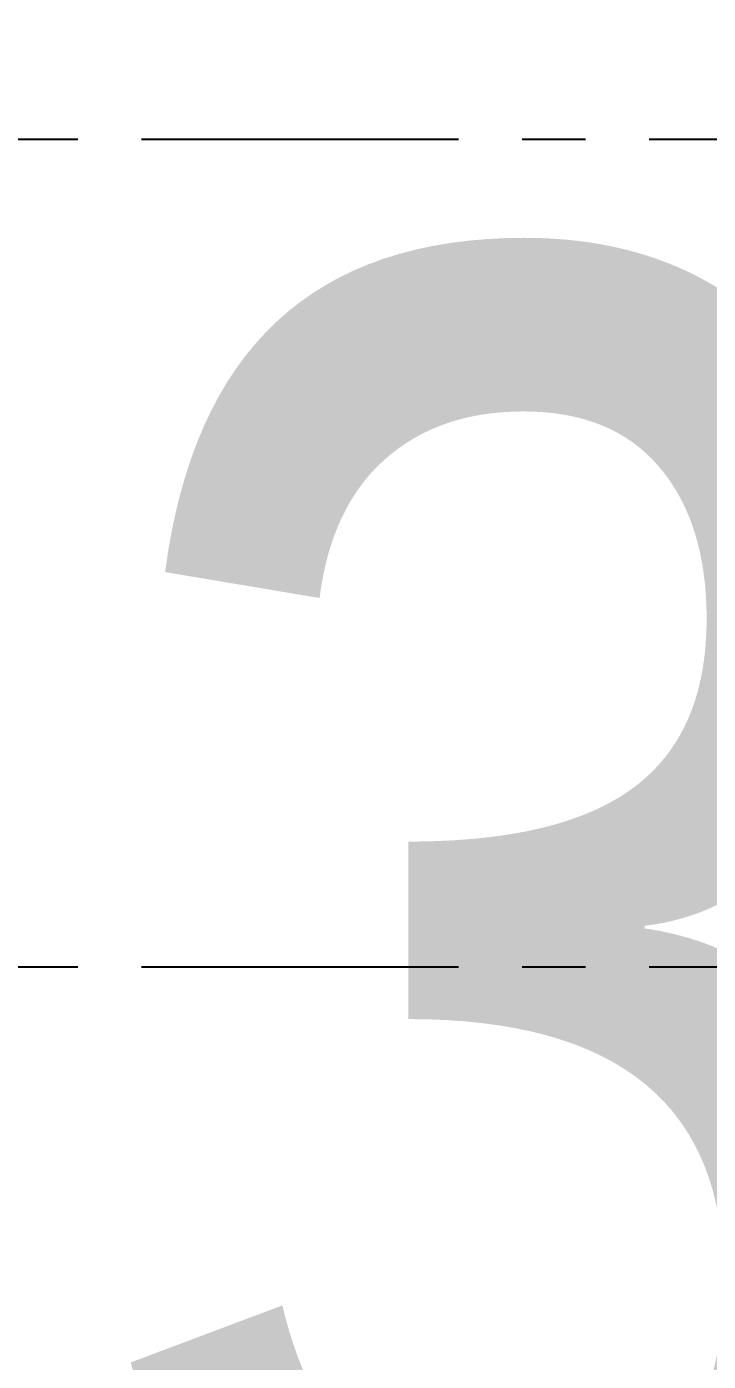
# Model space of a CAD drawing. Header units: millimetres. Extents: x -106726 to 8952771, y -150083 to 686385.
# Drawn here: x -3016 to -330, y 244697 to 249953 of the extents above; entities that cross this region are included whole.
import ezdxf
from ezdxf.enums import TextEntityAlignment as Align

# ---------------------------------------------------------------- set-up
doc = ezdxf.new("R2018")
doc.units = ezdxf.units.MM
doc.linetypes.add('CENTER', pattern=[2, 1.25, -0.25, 0.25, -0.25])
doc.layers.add('АР_Названия помещений', color=124, linetype='Continuous', lineweight=5, plot=False)
doc.layers.add('АР_Номер помещения', color=1, linetype='Continuous', lineweight=25)
doc.styles.add('ISOCPEUR', font='isocpeur.ttf', dxfattribs={"width": 0.7})
doc.styles.get("Standard").update_dxf_attribs({"font": 'arial.ttf'})

# ---------------------------------------------------------------- blocks, each defined once
blk = doc.blocks.new('*U403')
at = {"color": 8, "style": 'ISOCPEUR', "width": 0.7, "flags": 1}
blk.add_attdef('КАТЕГОРИЯ', (-499.2, -2092.2), '', height=250, dxfattribs=at)
at = {"layer": 'АР_Номер помещения', "color": 8, "style": 'ISOCPEUR', "width": 0.7}
blk.add_attdef('НОМЕР_ПОМЕЩЕНИЯ', text='', height=300, dxfattribs=at).set_placement((3702.3, -4015.9), align=Align.MIDDLE_CENTER)
blk = doc.blocks.new('*U391')
at = {"color": 8, "style": 'ISOCPEUR', "width": 0.7, "flags": 1}
blk.add_attdef('КАТЕГОРИЯ', (-499.2, -2092.2), '', height=250, dxfattribs=at)
at = {"layer": 'АР_Номер помещения', "color": 8, "style": 'ISOCPEUR', "width": 0.7}
blk.add_attdef('НОМЕР_ПОМЕЩЕНИЯ', text='', height=300, dxfattribs=at).set_placement((-17855, 1633.5), align=Align.MIDDLE_CENTER)

msp = doc.modelspace()

# ---------------------------------------------------------------- linework, layer by layer
at = {"linetype": 'CENTER', "ltscale": 1000}
for p, q in [((-12563.8, 249510), (71033.4, 249510)), ((-12563.8, 246250), (71033.4, 246250))]:
    msp.add_line(p, q, dxfattribs=at)

# ---------------------------------------------------------------- block references
ref = msp.add_blockref('*U391', (27575, 305457.4))
lines = msp.add_mtext('\\W0.8000;Многофункциональный информационный библиотечный центр с зоной для индивидуальных занятий', dxfattribs={"layer": 'АР_Названия помещений', "color": 8, "insert": (-2789.5, 310617.3), "char_height": 7190.015, "width": 926.94, "attachment_point": 1})
ref.add_attrib('ИМЯ_ПОМЕЩЕНИЯ', '', (-2789.5, 310617.3), dxfattribs={"flags": 104}).embed_mtext(lines)
ref = msp.add_blockref('*U403', (-2584.3, 302869.8))
lines = msp.add_mtext('\\W0.8000;Универсальное помещение с возможностью организации гимнастического зала (хореография)', dxfattribs={"layer": 'АР_Названия помещений', "color": 8, "insert": (-11214, 298226.8), "char_height": 10397.474, "width": 926.94, "attachment_point": 1})
ref.add_attrib('ИМЯ_ПОМЕЩЕНИЯ', '', (-11214, 298226.8), dxfattribs={"flags": 104}).embed_mtext(lines)

doc.saveas('drawing.dxf')
